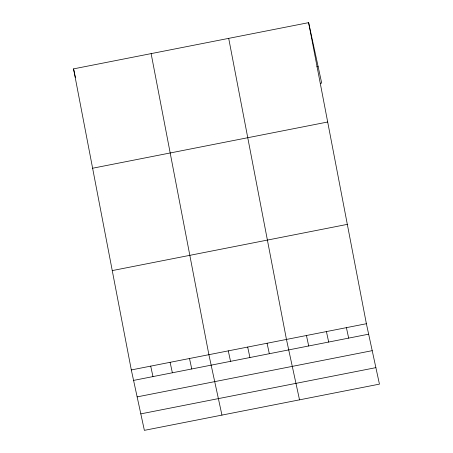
<?xml version="1.0" encoding="UTF-8"?>
<svg xmlns="http://www.w3.org/2000/svg" width="453" height="453" viewBox="0 0 453 453"><rect width="100%" height="100%" fill="white"/><g stroke="black" fill="none" stroke-linecap="round" stroke-linejoin="round"><path stroke-width="0.68" d="M308.623 22.65L366.386 323.719L379.444 384.127L144.377 430.35L131.313 369.942L73.556 68.873L308.623 22.65L321.687 83.058L320.305 83.324M316.743 66.846L318.119 66.574M92.616 168.227L327.683 122.004M112.253 270.594L347.326 224.365M131.313 369.942L366.386 323.719M133.578 380.407L368.646 334.184M137.14 396.89L372.213 350.662M140.815 413.872L375.882 367.643M346.403 327.649L348.668 338.114M326.42 331.579L328.685 342.043M306.443 335.509L308.703 345.973M299.524 399.84L286.46 339.439L228.703 38.369M267.066 343.249L269.331 353.714M247.678 347.066L249.937 357.53M228.284 350.877L230.543 361.341M221.947 415.095L208.89 354.688L151.126 53.624M189.496 358.504L191.761 368.969M170.101 362.315L172.367 372.779M150.707 366.132L152.972 376.596M73.556 68.873L75.396 77.378"/></g></svg>
